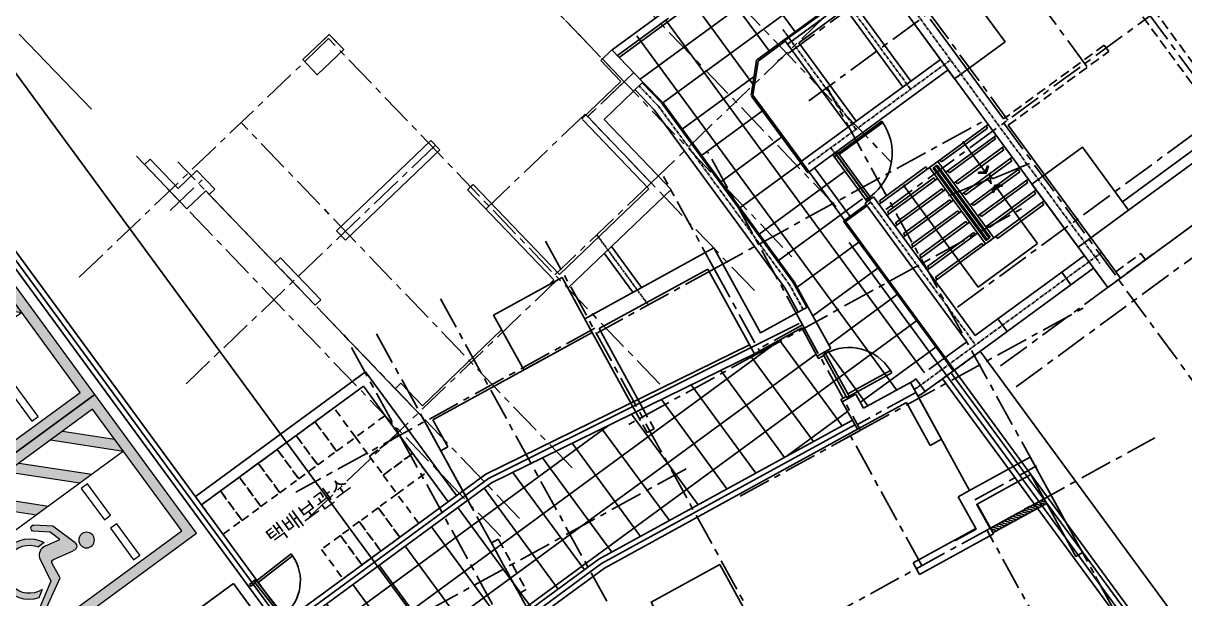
# Model space of a CAD drawing. Header units: millimetres. Extents: x 75184266 to 76346726, y -35077925 to -33679385.
# Drawn here: x 75431298 to 75453588, y -34534952 to -34523899 of the extents above; entities that cross this region are included whole.
import ezdxf
from ezdxf.enums import TextEntityAlignment as Align

# ---------------------------------------------------------------- set-up
doc = ezdxf.new("R2010")
doc.units = ezdxf.units.MM
doc.header["$LTSCALE"] = 50
doc.header["$MEASUREMENT"] = 0
for name, pattern in [('CENTER', [2, 1.25, -0.25, 0.25, -0.25]), ('HIDDEN2', [0.1875, 0.125, -0.0625]), ('XR-지하3층$0$-HID', [2.5, 1.5, -1]), ('XR-지하3층$0$H', [1.3, 0.8, -0.5]), ('XR-지하3층$0$HIDDEN2', [0.1875, 0.125, -0.0625])]:
    doc.linetypes.add(name, pattern=pattern)
for name, color, linetype in [('CEN', 1, 'CENTER'), ('XR-지하3층$0$1712-PL$0$DOOR', 4, 'CONTINUOUS'), ('XR-지하3층$0$1HIDDEN2', 1, 'XR-지하3층$0$HIDDEN2'), ('XR-지하3층$0$5', 5, 'CONTINUOUS'), ('XR-지하3층$0$CON', 2, 'CONTINUOUS'), ('XR-지하3층$0$hat', 8, 'CONTINUOUS'), ('XR-지하3층$0$일반주차', 8, 'CONTINUOUS'), ('XR-지하3층$0$장애인', 11, 'CONTINUOUS')]:
    doc.layers.add(name, color=color, linetype=linetype)
doc.layers.add('건축', color=8, linetype='CONTINUOUS', plot=False)
doc.layers.add('주차유도-레이스웨이', color=1, linetype='CONTINUOUS', lineweight=25)
doc.styles.add('XR-지하3층$0$맑은고딕', font='')
doc.styles.get('XR-지하3층$0$맑은고딕').set_extended_font_data('Malgun Gothic')

# ---------------------------------------------------------------- blocks, each defined once
blk = doc.blocks.new('XR-지하3층$0$1712-PL$0$FSD1000')
at = {"layer": 'XR-지하3층$0$1712-PL$0$DOOR', "color": 9}
for p, q in [((25, -101, 0), (865, -101, 0)), ((40, -146, 0), (850, -146, 0))]:
    blk.add_line(p, q, dxfattribs=at)
at = {"layer": 'XR-지하3층$0$1712-PL$0$DOOR', "elevation": 0}
for points in [[(25, 739), (25, -101), (70, -101), (70, 739)], [(-5, -251), (-5, -101), (25, -101), (25, -146), (40, -146), (40, -251)], [(895, -251), (895, -101), (865, -101), (865, -146), (850, -146), (850, -251)]]:
    blk.add_lwpolyline(points, close=True, dxfattribs=at)
at = {"layer": 'XR-지하3층$0$1712-PL$0$DOOR', "color": 9}
blk.add_arc((25, -101, 0), 840, 360, 86.9291, dxfattribs=at)
blk = doc.blocks.new('XR-지하3층$0$장애인 주차')
at = {"layer": 'XR-지하3층$0$5', "ltscale": 4}
h = blk.add_hatch(color=7, dxfattribs=at)
h.dxf.hatch_style = 1
h.paths.add_polyline_path([(3842, -695), (4402, -695), (4402, -1115), (3842, -1115)])
h.paths.add_polyline_path([(3892, -1065), (4352, -1065), (4352, -745), (3892, -745)], flags=16)
h.paths.add_polyline_path([(3982, -990), (3988, -973), (4011, -981), (4046, -898), (4136, -898), (4137, -881), (4072, -881), (4072, -863), (4138, -863), (4142, -810, -3.72247), (4161, -797), (4152, -916), (4058, -916), (4021, -1003)], flags=0)
h = blk.add_hatch(color=256, dxfattribs=at)
h.dxf.hatch_style = 1
h.paths.add_polyline_path([(4352, -1065), (4352, -745), (3892, -745), (3892, -1065)])
at = {"layer": 'XR-지하3층$0$hat'}
h = blk.add_hatch(color=7, dxfattribs=at)
edge = h.paths.add_edge_path()
edge.add_line((4161, -797), (4152, -916))
edge.add_line((4152, -916), (4058, -916))
edge.add_line((4058, -916), (4021, -1003))
edge.add_line((4021, -1003), (3982, -990))
edge.add_line((3982, -990), (3988, -973))
edge.add_line((3988, -973), (4011, -981))
edge.add_line((4011, -981), (4046, -898))
edge.add_line((4046, -898), (4136, -898))
edge.add_line((4136, -898), (4137, -881))
edge.add_line((4137, -881), (4072, -881))
edge.add_line((4072, -881), (4072, -863))
edge.add_line((4072, -863), (4138, -863))
edge.add_line((4138, -863), (4142, -810))
edge.add_arc((4140, -787), 22.8, -24.8827, 274.9698, ccw=False)
edge = h.paths.add_edge_path()
edge.add_line((4048, -981), (4058, -958))
edge.add_arc((4127, -942), 71.5, 192.8781, 416.1688)
edge.add_line((4167, -882), (4169, -863))
edge.add_arc((4127, -942), 89.2, 206.535, 422.4866, ccw=False)
at = {"layer": 'XR-지하3층$0$장애인', "lineweight": 5, "true_color": 0xffffff}
blk.add_hatch(color=7, dxfattribs=at).paths.add_polyline_path([(2472, 3995), (2472, -1005), (3842, -1005), (3842, -805), (2672, -805), (2672, 3795), (5572, 3795), (5572, -805), (4402, -805), (4402, -1005), (5772, -1005), (5772, 3995)])
h = blk.add_hatch(color=7, dxfattribs=at)
h.paths.add_polyline_path([(5572, 2795), (5572, 3078), (4855, 3795), (4572, 3795)])
h.paths.add_polyline_path([(4572, 3045), (4572, 2762), (5572, 1762), (5572, 2045)])
h.paths.add_polyline_path([(4572, 2012), (4572, 1729), (5572, 729), (5572, 1012)])
h.paths.add_polyline_path([(5572, -304), (5572, -21), (4572, 979), (4572, 696)])
h.paths.add_polyline_path([(4572, -54), (4572, -336), (5041, -805), (5323, -805)])
h = blk.add_hatch(color=7, dxfattribs=at)
h.paths.add_polyline_path([(3763, 2216, -1), (3463, 2216, -1)])
h.paths.add_polyline_path([(3992, 1503, -0.343093), (3870, 1283), (3381, 1194), (3090, 708, -0.931653), (2987, 770), (3330, 1379), (3639, 1415, 0.446048), (3689, 1485), (3600, 1888, -0.596144), (3699, 2009), (4214, 1851), (4443, 1569, -0.883364), (4355, 1493), (4151, 1741), (3925, 1810)])
h.paths.add_polyline_path([(4053, 1393), (4055, 1528, -1.526545), (3257, 820), (3348, 969, 1.638056)])
at = {"layer": 'XR-지하3층$0$1HIDDEN2', "color": 11}
for points in [[(4161, -797), (4152, -916), (4058, -916), (4021, -1003), (3982, -990), (3988, -973), (4011, -981), (4046, -898), (4136, -898), (4137, -881), (4072, -881), (4072, -863), (4138, -863), (4142, -810)], [(4167, -882), (4169, -863)]]:
    blk.add_lwpolyline(points, dxfattribs=at)
for centre, radius, start, end in [((4127, -942), 89.2, 206.535, 62.4866), ((4127, -942), 71.5, 192.8781, 56.1688), ((4140, -787), 22.8, 335.1173, 274.9698)]:
    blk.add_arc(centre, radius, start, end, dxfattribs=at)
at = {"layer": 'XR-지하3층$0$5', "lineweight": 5}
for p, q in [((4572, 3795), (4572, -805)), ((5572, 2795), (4572, 3795)), ((5572, 3078), (4855, 3795)), ((5572, 2045), (4572, 3045)), ((5572, 1762), (4572, 2762)), ((5572, 1012), (4572, 2012)), ((5572, 729), (4572, 1729)), ((5572, -21), (4572, 979)), ((5572, -304), (4572, 696)), ((5323, -805), (4572, -54)), ((5041, -805), (4572, -336))]:
    blk.add_line(p, q, dxfattribs=at)
at = {"layer": 'XR-지하3층$0$5', "ltscale": 4}
for p, q in [((4165, -1005), (4165, -805)), ((4165, -805), (4165, -905))]:
    blk.add_line(p, q, dxfattribs=at)
at = {"layer": 'XR-지하3층$0$5', "lineweight": 5}
for points in [[(3842, -1005), (2472, -1005), (2472, 3995), (5772, 3995), (5772, -1005), (4402, -1005)], [(3842, -805), (2672, -805), (2672, 3795), (5572, 3795), (5572, -805), (4402, -805)]]:
    blk.add_lwpolyline(points, dxfattribs=at)
at = {"layer": 'XR-지하3층$0$5', "ltscale": 4}
for points in [[(3842, -695), (3842, -1115), (4402, -1115), (4402, -695)], [(3892, -745), (3892, -1065), (4352, -1065), (4352, -745)]]:
    blk.add_lwpolyline(points, close=True, dxfattribs=at)
at = {"layer": 'XR-지하3층$0$장애인', "color": 8, "lineweight": 5}
for p, q in [((3699, 2009, 0), (4214, 1851, 0)), ((3689, 1485), (3600, 1888, 0)), ((3925, 1810, 0), (4151, 1741, 0)), ((4214, 1851, 0), (4443, 1569, 0)), ((4151, 1741, 0), (4355, 1493, 0)), ((4055, 1528), (4053, 1393)), ((3348, 969), (3257, 820))]:
    blk.add_line(p, q, dxfattribs=at)
at = {"layer": 'XR-지하3층$0$장애인', "color": 7, "lineweight": 5}
for points in [[(3523, 2720), (2773, 2720), (2773, 2870), (3523, 2870)], [(4473, 2720), (3723, 2720), (3723, 2870), (4473, 2870)]]:
    blk.add_lwpolyline(points, close=True, dxfattribs=at)
at = {"layer": 'XR-지하3층$0$장애인', "color": 8, "lineweight": 5, "extrusion": (0.976964, 0.213404, 0), "elevation": 4221}
blk.add_lwpolyline([(617, 0), (931, 0)], dxfattribs=at)
at = {"layer": 'XR-지하3층$0$장애인', "color": 8, "lineweight": 5}
for points in [[(3094, 715, -1.000002), (2987, 770), (3330, 1379), (3640, 1415)], [(3992, 1503, -0.343093), (3870, 1283), (3381, 1194), (3094, 715)]]:
    blk.add_lwpolyline(points, format="xyb", dxfattribs=at)
blk.add_circle((3613, 2216), 150, dxfattribs=at)
for centre, radius, start, end in [((3682, 1922, 0), 88.4, 79.1143, 202.3185), ((4394, 1537, 0), 58.8, 227.9655, 33.7904), ((3810, 1000), 582, 198.006, 65.0949), ((3809, 1000), 462, 183.8525, 58.2396), ((3632, 1473), 57.7, 276.2786, 12.4353)]:
    blk.add_arc(centre, radius, start, end, dxfattribs=at)
blk = doc.blocks.new('XR-지하3층$0$일반형 주차')
at = {"layer": 'XR-지하3층$0$일반주차'}
for p, q in [((750, 3865), (0, 3865)), ((750, 3735), (750, 3865)), ((0, 3735), (750, 3735))]:
    blk.add_line(p, q, dxfattribs=at)
blk.add_lwpolyline([(2300, 5000), (0, 5000), (0, 0), (2300, 0)], close=True, dxfattribs=at)
for centre in [(238, 3800), (563, 3800)]:
    blk.add_circle(centre, 17.5, dxfattribs=at)
blk = doc.blocks.new('XR-지하3층$0$기둥 0620')
at = {"layer": 'XR-지하3층$0$CON', "ltscale": 0.5}
blk.add_lwpolyline([(-600, 0), (600, 0), (600, 1500), (-600, 1500)], close=True, dxfattribs=at)

msp = doc.modelspace()

# ---------------------------------------------------------------- hatches: boundary and pattern name
at = {"layer": '건축', "ltscale": 100}
h = msp.add_hatch(dxfattribs=at)
h.set_pattern_fill('NET', color=256, scale=5000, angle=36.25067)
h.set_pattern_definition([(306.265, (75446750.14, -34523876.16), (503.93, 369.702), []), (36.265, (75446750.14, -34523876.16), (-369.702, 503.93), [])])
h.paths.add_polyline_path([(75436940.7, -34535177.7), (75440285.6, -34532725.3), (75445329.1, -34530249.8), (75446236.4, -34529751.8), (75446533.2, -34530292.6), (75446796.2, -34530148.3), (75446092.4, -34528865.8), (75443568.6, -34525425), (75442596.1, -34524409.4), (75444031.4, -34523606), (75448225.3, -34520529.9), (75449171.6, -34521820.1), (75445370.2, -34524608.2), (75445265.8, -34525287.3), (75446353.6, -34526770.3), (75446829.4, -34526421.4), (75447472.2, -34527382.3), (75447036.7, -34527701.7), (75448967.8, -34530334.4), (75448379.8, -34530765.7), (75447423.2, -34531290.7), (75447277.4, -34531025), (75447014.4, -34531169.3), (75447208.3, -34531522.7), (75442342.9, -34534192.9), (75438359.7, -34537113.2)])
at = {"layer": '건축', "ltscale": 0.5}
h = msp.add_hatch(dxfattribs=at)
h.set_pattern_fill('ANSI31', color=256, scale=350, angle=-61.24102, style=0)
h.set_pattern_definition([(343.758981953, (68131932.386, 47230668.577), (12.235934756, 42.004099808), [])])
h.paths.add_polyline_path([(75450937.1, -34533120.8), (75450889, -34533033.1), (75449859, -34533598.4), (75449907.1, -34533686.1)])

# ---------------------------------------------------------------- linework, layer by layer
at = {"layer": 'CEN', "ltscale": 10}
for p, q in [((75442238.4, -34520602), (75447957.1, -34526573.8)), ((75449705.4, -34521744.8), (75445765.6, -34524634.5)), ((75442312.8, -34522631.6), (75446982.1, -34527507.5)), ((75450101.7, -34522657), (75446339.2, -34525416.7)), ((75442830.4, -34525022.8), (75441253.5, -34523376)), ((75448682.5, -34523698), (75450193.6, -34525758.2)), ((75437158.3, -34524196.2), (75432373.8, -34528777.9)), ((75443014.6, -34524846.4), (75442129.8, -34525693.6)), ((75442678.2, -34524863.9), (75446057.6, -34528392.8)), ((75442830.4, -34525022.8), (75442129.8, -34525693.6)), ((75443347.1, -34526964.8), (75442081.4, -34525643.1)), ((75442129.8, -34525693.6), (75445357, -34529063.7)), ((75450113, -34525817.3), (75454030.9, -34531158.9)), ((75443347.1, -34526964.8), (75441501.8, -34528731.9)), ((75444557.1, -34528614.5), (75442317.3, -34529843.8)), ((75444557.1, -34528614.5), (75445437.6, -34530218.8)), ((75441570.9, -34528804.2), (75436786.5, -34533385.8)), ((75442269.1, -34529756.1), (75436527.6, -34532907.2)), ((75446254.2, -34529690.7), (75445403.9, -34530157.4)), ((75446254.2, -34529690.7), (75447365.6, -34531715.8)), ((75448427.6, -34530990.4), (75447305.5, -34531606.2)), ((75445055.7, -34532983.6), (75447365.6, -34531715.8)), ((75444019.6, -34532457.1), (75438072, -34535721.3)), ((75450880.6, -34535615.7), (75449790.8, -34533630.1))]:
    msp.add_line(p, q, dxfattribs=at)
at = {"layer": 'CEN'}
for p, q in [((75447688.1, -34522688.8), (75451959.4, -34528512.2)), ((75446364.4, -34526607.4), (75449093.9, -34524605.4)), ((75443488, -34525492.6), (75443115.1, -34525103.2)), ((75446003.6, -34528922.3), (75443488, -34525492.6)), ((75446795.8, -34526291), (75449572.6, -34530076.8)), ((75447561.7, -34527335.2), (75447057.7, -34527704.9)), ((75447057.7, -34527704.9), (75449068.6, -34530446.5)), ((75451991.6, -34528302.5), (75448460.6, -34530892.4)), ((75446263, -34529395), (75446003.6, -34528922.3)), ((75448460.6, -34530892.4), (75448393.9, -34530929))]:
    msp.add_line(p, q, dxfattribs=at)
at = {"layer": 'CEN', "ltscale": 0.5}
msp.add_line((75442308.6, -34527967.9), (75443294.3, -34529311.8), dxfattribs=at)
at = {"layer": 'CEN'}
for points in [[(75445963.9, -34524303), (75449233.7, -34521904.8)], [(75446922.1, -34523250.7), (75448327.8, -34525167.3)], [(75445873.8, -34524019.5), (75447279.6, -34525936.1)]]:
    msp.add_lwpolyline(points, dxfattribs=at)
at = {"layer": 'CEN', "color": 1, "ltscale": 0.5}
msp.add_lwpolyline([(75449233.7, -34521904.8), (75445963.9, -34524303)], dxfattribs=at)
at = {"layer": 'CEN', "ltscale": 10}
for points in [[(75447850.4, -34527476.9), (75455257.5, -34522044)], [(75450158.1, -34522615.6), (75451716.6, -34524740.4)], [(75443347.1, -34526964.8), (75447517.7, -34522971)], [(75441094.6, -34523528.2), (75441253.5, -34523376), (75442830.4, -34525022.8)], [(75452884.7, -34523703.8), (75456841.1, -34529097.8)], [(75449225.5, -34529351.7), (75456632.6, -34523918.8)], [(75443511.7, -34530830.8), (75437158.3, -34524196.2)], [(75450053.5, -34530480.6), (75457694.4, -34524876.2)], [(75457013.4, -34543880.5), (75446718.8, -34525122.8)], [(75450349.2, -34530883.8), (75457869.2, -34525368.1)], [(75441832.4, -34532438.8), (75435479.1, -34525804.3)], [(75442081.4, -34525643.1), (75440178.3, -34527465.5)], [(75444557.1, -34528614.5), (75449685, -34525800.2)], [(75439207.5, -34526242.2), (75434376.1, -34530868.8)], [(75446254.2, -34529690.7), (75444435.1, -34526376.1)], [(75440821.3, -34533407.1), (75434267.4, -34526563.2)], [(75434119.6, -34527493.8), (75434733.9, -34526905.5)], [(75444629.3, -34528746), (75443584.7, -34526842.8)], [(75440460.2, -34533752.9), (75434010, -34527017.3)], [(75445306.1, -34530291), (75450565.4, -34527404.5)], [(75441323, -34528084.1), (75445478, -34535654.9)], [(75439306.7, -34529190.7), (75443216.3, -34536314.4)], [(75447365.6, -34531715.8), (75451643.2, -34529368.2)], [(75438079.4, -34529864.3), (75441989, -34536987.9)], [(75437597.2, -34530128.9), (75441899, -34537967)], [(75445437.6, -34530218.8), (75442913, -34531604.4)], [(75447085.1, -34531869.8), (75447365.6, -34531715.8)], [(75448541.6, -34534315.7), (75447172.8, -34531821.6)], [(75449856.6, -34533594), (75453012, -34531862.3)], [(75449558.3, -34533050.5), (75450741.7, -34532401)], [(75449856.6, -34533594), (75446425.6, -34535477)]]:
    msp.add_lwpolyline(points, dxfattribs=at)
at = {"layer": '건축', "ltscale": 100}
for p, q in [((75423620, -34518346.1, 0), (75436302.8, -34535645.3, 0)), ((75423751.1, -34518355.8, 0), (75436528.2, -34535783.5, 0)), ((75423882.2, -34518365.5, 0), (75436345.9, -34535365.7, 0)), ((75452391.6, -34527326.7), (75463687.1, -34519045.5)), ((75452509.9, -34527487.9), (75463804.7, -34519205.9)), ((75447146.2, -34528110.9), (75457431.8, -34542140.5)), ((75440226.5, -34532644.6, 0), (75446188.3, -34529664.2, 0)), ((75456296.7, -34539246.2), (75449677.1, -34530217.2)), ((75442396.7, -34534277.4, 0), (75447256.4, -34531610.3)), ((75440226.5, -34532644.6, 0), (75436005, -34535739.6, 0)), ((75442396.7, -34534277.4, 0), (75437781, -34537661.5, 0))]:
    msp.add_line(p, q, dxfattribs=at)
at = {"layer": '건축'}
for p, q in [((75445901.8, -34524218.4), (75449171.6, -34521820.1)), ((75445913.6, -34524234.5), (75449183.4, -34521836.2)), ((75446179.2, -34524275.3), (75447074.3, -34523618.8)), ((75448177.3, -34525122.7), (75447074.3, -34523618.8)), ((75448330.5, -34525010.3), (75447227.5, -34523506.5)), ((75448283.9, -34523754.7), (75452110.5, -34528971.8)), ((75437343.6, -34524295.7), (75437170.7, -34524115.1)), ((75445370.2, -34524608.2), (75445901.8, -34524218.4)), ((75445398, -34524625.1), (75445919.6, -34524242.5)), ((75447129, -34525891.5), (75445913.6, -34524234.5)), ((75447282.3, -34525779.2), (75446179.2, -34524275.3)), ((75443190.9, -34525030.6), (75442596.1, -34524409.4)), ((75442766.8, -34525021.4), (75442379.5, -34524616.9)), ((75445370.2, -34524608.2), (75445265.8, -34525287.3)), ((75445398, -34524625.1), (75445297.4, -34525279.5)), ((75446205.8, -34526568.7), (75448899, -34524593.3)), ((75446353.6, -34526770.3), (75449046.8, -34524794.9)), ((75443407.5, -34525560.3), (75443039.3, -34525175.8)), ((75443553.3, -34525437.9), (75443176.5, -34525044.4)), ((75443568.6, -34525425), (75443190.9, -34525030.6)), ((75445273.2, -34525297.3), (75446205.8, -34526568.7)), ((75445297.4, -34525279.5), (75446230, -34526551)), ((75445914.9, -34528978.9), (75443407.5, -34525560.3)), ((75446075.4, -34528876.5), (75443553.3, -34525437.9)), ((75446092.4, -34528865.8), (75443568.6, -34525425)), ((75448848.1, -34526552.9), (75449815.7, -34525843.2)), ((75450199.6, -34525859.3), (75452352.4, -34528794.4)), ((75448918, -34526563.7), (75449805, -34525913.1)), ((75449001.9, -34526762.6), (75449969.5, -34526052.8)), ((75449805, -34525913.1), (75449775.4, -34525872.8)), ((75449958.7, -34526122.7), (75449929.2, -34526082.4)), ((75439121.1, -34526151.9), (75437308.2, -34527887.9)), ((75449071.8, -34526773.3), (75449958.7, -34526122.7)), ((75449155.6, -34526972.2), (75450123.3, -34526262.5)), ((75449342, -34526190.6), (75449773.7, -34526779.3)), ((75450112.5, -34526332.4), (75450082.9, -34526292.1)), ((75433731, -34526509.1), (75433622.7, -34526612.8)), ((75434270.5, -34527072.4), (75433731, -34526509.1)), ((75439294, -34526332.4), (75437481.1, -34528068.4)), ((75447471.1, -34527296.3), (75446850.1, -34526449.6)), ((75447506, -34527245.8), (75446908.7, -34526431.4)), ((75446933.7, -34526394.5), (75446954.4, -34526422.7)), ((75447548.8, -34527233.1), (75446954.4, -34526422.7)), ((75448888.4, -34526523.3), (75448918, -34526563.7)), ((75449225.5, -34526983), (75450112.5, -34526332.4)), ((75449309.4, -34527181.9), (75450277, -34526472.1)), ((75450266.3, -34526542), (75450236.7, -34526501.7)), ((75434977.4, -34527087.7), (75434631.6, -34526726.6)), ((75446205.8, -34526568.7), (75446353.6, -34526770.3)), ((75448686.8, -34526671.2), (75447719.2, -34527380.9)), ((75448616.9, -34526660.4), (75447729.9, -34527311)), ((75448646.5, -34526700.8), (75448616.9, -34526660.4)), ((75448686.8, -34526671.2), (75448848.1, -34526552.9)), ((75448686.8, -34526671.2), (75449763.2, -34528138.8)), ((75448756.7, -34526681.9), (75448837.3, -34526622.8)), ((75448756.7, -34526681.9), (75449774, -34528068.9)), ((75449794.1, -34528054.1), (75448776.9, -34526667.2)), ((75448817.2, -34526637.6), (75449834.5, -34528024.5)), ((75448837.3, -34526622.8), (75449854.6, -34528009.7)), ((75449924.5, -34528020.5), (75448848.1, -34526552.9)), ((75449042.2, -34526733), (75449071.8, -34526773.3)), ((75449379.3, -34527192.6), (75450266.3, -34526542)), ((75449463.2, -34527391.5), (75450430.8, -34526681.8)), ((75449533.1, -34527402.3), (75450420.1, -34526751.7)), ((75449630.8, -34526760.6), (75449754.4, -34526753)), ((75449798.9, -34526637.4), (75449754.4, -34526753)), ((75449773.7, -34526779.3), (75449823.4, -34526644.5)), ((75449823.4, -34526644.5), (75449798.9, -34526637.4)), ((75449900.2, -34526884.6), (75450605.9, -34526590.8)), ((75450420.1, -34526751.7), (75450390.5, -34526711.4)), ((75448840.6, -34526880.8), (75447873, -34527590.6)), ((75448770.7, -34526870.1), (75447883.7, -34527520.7)), ((75448800.3, -34526910.4), (75448770.7, -34526870.1)), ((75448901.1, -34526836.5), (75448880.9, -34526851.3)), ((75448941.4, -34526806.9), (75448961.5, -34526792.1)), ((75449055.4, -34527213.3), (75449815.9, -34526903.7)), ((75449196, -34526942.6), (75449225.5, -34526983)), ((75449617, -34527601.2), (75450584.6, -34526891.4)), ((75449630.2, -34526786.2), (75449630.8, -34526760.6)), ((75449773.7, -34526779.3), (75449630.2, -34526786.2)), ((75449686.8, -34527611.9), (75450573.8, -34526961.3)), ((75449815.9, -34526903.7), (75449872.6, -34526981)), ((75449872.6, -34526981), (75449843.5, -34526807.4)), ((75449843.5, -34526807.4), (75449900.2, -34526884.6)), ((75450573.8, -34526961.3), (75450544.3, -34526921)), ((75434869.1, -34527191.5), (75434977.4, -34527087.7)), ((75439930.3, -34526996.9), (75439821.9, -34527100.7)), ((75441478.4, -34528830.4), (75439821.9, -34527100.7)), ((75443729.9, -34527089.8), (75441749.6, -34528986.1)), ((75448994.4, -34527090.5), (75448026.7, -34527800.2)), ((75448924.5, -34527079.7), (75448037.5, -34527730.3)), ((75448203, -34527026.1), (75449625.4, -34528965.3)), ((75448954, -34527120.1), (75448924.5, -34527079.7)), ((75449054.8, -34527046.1), (75449034.7, -34527060.9)), ((75449095.2, -34527016.6), (75449115.3, -34527001.8)), ((75449349.7, -34527152.3), (75449379.3, -34527192.6)), ((75449770.7, -34527810.8), (75450738.4, -34527101.1)), ((75449840.6, -34527821.6), (75450727.6, -34527171)), ((75449941.7, -34527008.4), (75449892, -34527143.1)), ((75449892, -34527143.1), (75449916.6, -34527150.3)), ((75449916.6, -34527150.3), (75449961, -34527034.6)), ((75449941.7, -34527008.4), (75450085.2, -34527001.4)), ((75449941.7, -34527008.4), (75450764.4, -34528129.9)), ((75450084.7, -34527027), (75449961, -34527034.6)), ((75450085.2, -34527001.4), (75450084.7, -34527027)), ((75450727.6, -34527171), (75450698, -34527130.7)), ((75447472.2, -34527382.3), (75447036.7, -34527701.7)), ((75447489.9, -34527406.5), (75447078.7, -34527708.1)), ((75447451.5, -34527354.1), (75447612.7, -34527235.8)), ((75447451.5, -34527354.1), (75449403.2, -34530015)), ((75449564.5, -34529896.7), (75447612.7, -34527235.8)), ((75449564.5, -34529896.7), (75447612.7, -34527235.8)), ((75447729.9, -34527311), (75447759.5, -34527351.3)), ((75449148.1, -34527300.1), (75448180.5, -34528009.9)), ((75449078.2, -34527289.4), (75448191.3, -34527940)), ((75449107.8, -34527329.7), (75449078.2, -34527289.4)), ((75449208.6, -34527255.8), (75449188.5, -34527270.6)), ((75449248.9, -34527226.2), (75449269.1, -34527211.4)), ((75449402.7, -34527435.9), (75449422.9, -34527421.1)), ((75449503.5, -34527361.9), (75449533.1, -34527402.3)), ((75449924.5, -34528020.5), (75450892.1, -34527310.7)), ((75449994.4, -34528031.2), (75450881.4, -34527380.6)), ((75450881.4, -34527380.6), (75450851.8, -34527340.3)), ((75447883.7, -34527520.7), (75447913.3, -34527561)), ((75449301.9, -34527509.8), (75448334.3, -34528219.5)), ((75449232, -34527499.1), (75448345, -34528149.6)), ((75449261.6, -34527539.4), (75449232, -34527499.1)), ((75449362.4, -34527465.4), (75449342.2, -34527480.2)), ((75449556.5, -34527645.5), (75449576.6, -34527630.7)), ((75449657.3, -34527571.6), (75449686.8, -34527611.9)), ((75447036.7, -34527701.7), (75448967.8, -34530334.4)), ((75447078.7, -34527708.1), (75448992, -34530316.7)), ((75448037.5, -34527730.3), (75448067.1, -34527770.6)), ((75449455.7, -34527719.4), (75448488.1, -34528429.2)), ((75449385.8, -34527708.7), (75448498.8, -34528359.3)), ((75449415.4, -34527749), (75449385.8, -34527708.7)), ((75449516.2, -34527675.1), (75449496, -34527689.9)), ((75449710.3, -34527855.2), (75449730.4, -34527840.4)), ((75449811, -34527781.2), (75449840.6, -34527821.6)), ((75448191.3, -34527940), (75448220.8, -34527980.3)), ((75449609.5, -34527929.1), (75448641.8, -34528638.8)), ((75449539.6, -34527918.4), (75448652.6, -34528568.9)), ((75449569.1, -34527958.7), (75449539.6, -34527918.4)), ((75449669.9, -34527884.7), (75449649.8, -34527899.5)), ((75449924.5, -34528020.5), (75449763.2, -34528138.8)), ((75449854.6, -34528009.7), (75449774, -34528068.9)), ((75449884.2, -34528050), (75449803.6, -34528109.2)), ((75449964.8, -34527990.9), (75449994.4, -34528031.2)), ((75444552.9, -34528211.9), (75442071.9, -34529573.5)), ((75444795.8, -34528654.6), (75444552.9, -34528211.9)), ((75448345, -34528149.6), (75448374.6, -34528189.9)), ((75449763.2, -34528138.8), (75448795.6, -34528848.5)), ((75449693.3, -34528128), (75448806.4, -34528778.6)), ((75449625.4, -34528965.3), (75450764.4, -34528129.9)), ((75449722.9, -34528168.3), (75449693.3, -34528128)), ((75436127.8, -34528505.9), (75436236.2, -34528402.2)), ((75436902.5, -34529314.9), (75436127.8, -34528505.9)), ((75437010.8, -34529211.1), (75436236.2, -34528402.2)), ((75448498.8, -34528359.3), (75448528.4, -34528399.6)), ((75451661, -34528359), (75451225.6, -34528678.4)), ((75451225.6, -34528678.4), (75451661, -34528359)), ((75444434.2, -34528619.2), (75442347.8, -34529764.3)), ((75448652.6, -34528568.9), (75448682.2, -34528609.3)), ((75451225.6, -34528678.4), (75451403, -34528920.3)), ((75451403, -34528920.3), (75451838.4, -34528600.9)), ((75441478.4, -34528830.4), (75441375.3, -34528929.2)), ((75446171, -34529445.5), (75445914.9, -34528978.9)), ((75446337.6, -34529354.1), (75446075.4, -34528876.5)), ((75446355.1, -34529344.5), (75446092.4, -34528865.8)), ((75448806.4, -34528778.6), (75448835.9, -34528818.9)), ((75452110.5, -34528971.8), (75452352.4, -34528794.4)), ((75437010.8, -34529211.1), (75436902.5, -34529314.9)), ((75446355.1, -34529344.5), (75446796.2, -34530148.3)), ((75449999.9, -34529577.4), (75449564.5, -34529896.7)), ((75449564.5, -34529896.7), (75449999.9, -34529577.4)), ((75449999.9, -34529577.4), (75450177.3, -34529819.3)), ((75440478.6, -34529787.9), (75438957.8, -34531244.2)), ((75442216.3, -34529836.5), (75439156.8, -34531515.6)), ((75442216.3, -34529836.5), (75443055.6, -34531365.7)), ((75442347.8, -34529764.3), (75443190.4, -34531299.6)), ((75446236.4, -34529751.8), (75446533.2, -34530292.6)), ((75448854.9, -34530789.2), (75450177.3, -34529819.3)), ((75449403.2, -34530015), (75448677.5, -34530547.3)), ((75448967.8, -34530334.4), (75449145.2, -34530576.3)), ((75448967.8, -34530334.4, -0.1), (75449145.2, -34530576.3, -0.1)), ((75448379.8, -34530765.7), (75448321.8, -34530797.5)), ((75448427.5, -34530730.7), (75448379.8, -34530765.7)), ((75448427.5, -34530730.7), (75448605, -34530972.6)), ((75448427.5, -34530730.7, 0.1), (75448605, -34530972.6, 0.1)), ((75438546.2, -34530814.5), (75438437.9, -34530918.3)), ((75438953.1, -34531456.2), (75438437.9, -34530918.3)), ((75438957.8, -34531244.2), (75438546.2, -34530814.5)), ((75448321.8, -34530797.5), (75447423.2, -34531290.7)), ((75448541.4, -34531019.2), (75448605, -34530972.6)), ((75447014.4, -34531169.3), (75447304.5, -34531698)), ((75447277.4, -34531025), (75447423.2, -34531290.7)), ((75448246.9, -34531180.8), (75447304.5, -34531698)), ((75448701.6, -34532009.2), (75448246.9, -34531180.8)), ((75448466.1, -34531060.5), (75448541.4, -34531019.2)), ((75443055.6, -34531365.7), (75443190.4, -34531299.6)), ((75438953.1, -34531456.2), (75439311.5, -34532109.4)), ((75439156.8, -34531515.6), (75439443, -34532037.2)), ((75439443, -34532037.2), (75439311.5, -34532109.4)), ((75448920.8, -34531888.9), (75448701.6, -34532009.2)), ((75451626.7, -34534065.5), (75450621.2, -34532233.3)), ((75449577.3, -34533604.7), (75449240.5, -34532991.1)), ((75451495.2, -34534137.7), (75451626.7, -34534065.5)), ((75451495.2, -34534137.7), (75451626.7, -34534065.5))]:
    msp.add_line(p, q, dxfattribs=at)
at = {"layer": '건축', "ltscale": 0.5}
for p, q in [((75443913.2, -34523444.7), (75442596.6, -34524409.9)), ((75444031.4, -34523606), (75442736.1, -34524555.6)), ((75449999.9, -34529577.4), (75451225.6, -34528678.4)), ((75450177.3, -34529819.3), (75451403, -34528920.3)), ((75440177.9, -34532556.2, 0), (75445232.9, -34530074.5, 0)), ((75440285.6, -34532725.3, 0), (75445329.1, -34530249.8)), ((75437867.9, -34530592, 0), (75434601.6, -34532986.6, 0)), ((75437867.9, -34530592, 0), (75439612.1, -34532971.1, 0)), ((75448940, -34530726.8), (75457232.9, -34542038.3)), ((75449101.3, -34530608.5), (75457394.2, -34541920.1)), ((75437824.8, -34530871.5, 0), (75434719.9, -34533147.9, 0)), ((75437824.8, -34530871.5, 0), (75439450.8, -34533089.3, 0)), ((75442342.9, -34534192.9, 0), (75447208.3, -34531522.7)), ((75442450.6, -34534362), (75447304.5, -34531698)), ((75440285.6, -34532725.3, 0), (75436302.8, -34535645.3, 0)), ((75440177.9, -34532556.2, 0), (75436345.9, -34535365.7, 0)), ((75442342.9, -34534192.9, 0), (75437721.9, -34537580.8, 0)), ((75442450.6, -34534362, 0), (75438001.4, -34537623.8, 0))]:
    msp.add_line(p, q, dxfattribs=at)
at = {"layer": '건축', "linetype": 'HIDDEN2', "ltscale": 30}
for p, q in [((75452985.5, -34523629.9), (75454470, -34525653.8)), ((75452783.9, -34523777.7), (75454268.4, -34525801.7)), ((75450199.6, -34525859.3), (75452130.8, -34524442.8)), ((75452042.1, -34524321.8), (75452130.8, -34524442.8)), ((75452263.7, -34528673.4), (75452743.5, -34528321.5)), ((75452352.4, -34528794.4), (75452832.2, -34528442.5)), ((75452743.5, -34528321.5), (75452832.2, -34528442.5)), ((75443055.6, -34531365.7), (75443272.4, -34531760.7)), ((75443190.4, -34531299.6), (75443403.9, -34531688.6)), ((75443403.9, -34531688.6), (75443272.4, -34531760.7)), ((75440414.9, -34533808), (75440283.4, -34533880.2)), ((75440283.4, -34533880.2), (75440815.1, -34534848.9)), ((75440414.9, -34533808), (75440946.6, -34534776.7)), ((75440946.6, -34534776.7), (75440815.1, -34534848.9))]:
    msp.add_line(p, q, dxfattribs=at)
at = {"layer": '건축', "ltscale": 10}
for p, q in [((75447772.3, -34525779.4), (75446933.7, -34526394.5)), ((75446954.4, -34526422.7), (75447792.5, -34525808)), ((75446915.9, -34526370.3), (75446835.3, -34526429.4)), ((75446835.3, -34526429.4), (75446850.1, -34526449.6)), ((75446850.1, -34526449.6), (75446886.1, -34526448)), ((75446886.1, -34526448), (75446908.7, -34526431.4)), ((75446899.8, -34526419.3), (75446933.7, -34526394.5)), ((75446908.7, -34526431.4), (75446899.8, -34526419.3)), ((75446933.7, -34526394.5), (75446915.9, -34526370.3)), ((75447471.1, -34527296.3), (75447483.4, -34527262.4)), ((75447485.9, -34527316.4), (75447471.1, -34527296.3)), ((75447483.4, -34527262.4), (75447506, -34527245.8)), ((75447566.5, -34527257.3), (75447485.9, -34527316.4)), ((75447506, -34527245.8), (75447514.9, -34527257.9)), ((75447514.9, -34527257.9), (75447548.8, -34527233.1)), ((75447548.8, -34527233.1), (75447566.5, -34527257.3))]:
    msp.add_line(p, q, dxfattribs=at)
at = {"layer": '건축', "ltscale": 3}
msp.add_line((75449459.6, -34532870.8), (75449459.6, -34532870.8), dxfattribs=at)
msp.add_line((75449459.6, -34532870.8), (75449459.6, -34532870.8), dxfattribs=at)
at = {"layer": '건축'}
for points in [[(75405276.9, -34489566.3), (75448341.7, -34548305.9), (75437440.5, -34556298), (75442666.2, -34563425.7), (75410966.7, -34586666.1), (75425132.9, -34605988.5), (75479241.4, -34566318.9), (75534889.6, -34642222)], [(75450110.8, -34525738.3), (75448703.2, -34523819.2)], [(75442596.1, -34524409.4), (75442379.5, -34524616.9)], [(75442019.3, -34525737.2), (75442766.8, -34525021.4)], [(75442443.4, -34525746.4), (75443190.9, -34525030.6)], [(75443305.7, -34527080.6), (75442029.6, -34525748.1)], [(75443729.9, -34527089.8), (75442443.4, -34525746.4)], [(75439121.1, -34526151.9), (75439294, -34526332.4)], [(75433622.7, -34526612.8), (75434438.8, -34527465.1)], [(75434799.9, -34527119.2), (75434438.8, -34527465.1)], [(75434869.1, -34527191.5), (75434799.9, -34527119.2)], [(75439915.8, -34527010.7), (75439821.9, -34527100.7)], [(75439930.3, -34526996.9), (75441586.7, -34528726.7)], [(75441586.7, -34528726.7), (75443305.7, -34527080.6)], [(75444552.9, -34528211.9), (75445447.8, -34529842.5), (75446355.1, -34529344.5)], [(75444434.2, -34528619.2), (75445329.1, -34530249.8), (75446236.4, -34529751.8)], [(75446533.2, -34530292.6), (75446796.2, -34530148.3)], [(75448920.8, -34531888.9), (75448321.8, -34530797.5)], [(75447014.4, -34531169.3), (75447277.4, -34531025)], [(75449459.6, -34532870.8), (75450621.2, -34532233.3)], [(75449604, -34533133.8), (75450634, -34532568.5)], [(75451495.2, -34534137.7), (75450634, -34532568.5)], [(75449459.6, -34532870.8), (75449459.6, -34532870.8), (75449240.5, -34532991.1)], [(75448496.5, -34534483), (75449916.7, -34533703.6), (75449859, -34533598.4)], [(75448376.2, -34534263.9), (75449182.8, -34533821.2)], [(75448496.5, -34534483), (75448376.2, -34534263.9)]]:
    msp.add_lwpolyline(points, dxfattribs=at)
at = {"layer": '건축', "linetype": 'XR-지하3층$0$H', "ltscale": 50}
for points in [[(75428974.9, -34521759.3), (75434438.8, -34527465.1), (75434799.9, -34527119.2), (75438953.1, -34531456.2), (75441794.2, -34536632.9)], [(75454402.8, -34539123.8), (75450621.2, -34532233.3), (75449459.6, -34532870.8), (75448466.1, -34531060.5), (75448541.4, -34531019.2), (75451838.4, -34528600.9), (75452110.5, -34528971.8), (75457033.3, -34525361.1)]]:
    msp.add_lwpolyline(points, dxfattribs=at)
at = {"layer": '건축'}
for points in [[(75437447.3, -34524404), (75436941.7, -34524888.2), (75436665.1, -34524599.3), (75437170.7, -34524115.1)], [(75440901.3, -34530558.1), (75440324, -34529506.2), (75441638.9, -34528784.5), (75442216.3, -34529836.5)], [(75449595.2, -34533138.6), (75449604, -34533133.8), (75449859, -34533598.4), (75449850.2, -34533603.2)], [(75449187.6, -34533830), (75449182.8, -34533821.2), (75449577.3, -34533604.7), (75449582.1, -34533613.5)], [(75443925.2, -34536067.9), (75443347.8, -34535015.9), (75444662.8, -34534294.2), (75445240.2, -34535346.2)]]:
    msp.add_lwpolyline(points, close=True, dxfattribs=at)
at = {"layer": '건축', "ltscale": 0.5}
for points in [[(75436975.7, -34524301.9), (75437170.7, -34524115.1)], [(75434270.5, -34527072.4), (75434631.6, -34526726.6)], [(75437308.2, -34527887.9), (75437481.1, -34528068.4)], [(75449859, -34533598.4), (75449850.2, -34533603.2), (75449595.2, -34533138.6), (75449604, -34533133.8)], [(75449182.8, -34533821.2), (75449187.6, -34533830), (75449582.1, -34533613.5), (75449577.3, -34533604.7)]]:
    msp.add_lwpolyline(points, dxfattribs=at)
at = {"layer": '건축', "linetype": 'HIDDEN2', "ltscale": 30}
for points in [[(75452042.1, -34524321.8), (75450110.8, -34525738.3)], [(75452053.9, -34524338), (75452130.8, -34524442.8)]]:
    msp.add_lwpolyline(points, dxfattribs=at)
at = {"layer": '건축', "ltscale": 3}
for points in [[(75442585.9, -34528185.3), (75443164.3, -34528973.9)], [(75442447.4, -34528317.8), (75442996.3, -34529066.2)], [(75449859, -34533598.4), (75450889, -34533033.1)], [(75449907.1, -34533686.1), (75450937.1, -34533120.8)]]:
    msp.add_lwpolyline(points, dxfattribs=at)
at = {"layer": '건축', "linetype": 'XR-지하3층$0$-HID', "ltscale": 2, "elevation": 0}
for points in [[(75437674.2, -34531849.9), (75437260.3, -34531285.4), (75436897.4, -34531551.5), (75437311.3, -34532116)], [(75437940.3, -34532212.9), (75438504.8, -34531799), (75438238.7, -34531436.1), (75437674.2, -34531849.9)], [(75437311.3, -34532116), (75436897.4, -34531551.5), (75436534.5, -34531817.6), (75436948.4, -34532382.1)], [(75436948.4, -34532382.1), (75436534.5, -34531817.6), (75436171.6, -34532083.6), (75436585.4, -34532648.2)], [(75438206.3, -34532575.8), (75438770.9, -34532161.9), (75438504.8, -34531799), (75437940.3, -34532212.9)], [(75436585.4, -34532648.2), (75436171.6, -34532083.6), (75435808.6, -34532349.7), (75436222.5, -34532914.2)], [(75438472.4, -34532938.7), (75439036.9, -34532524.8), (75438770.9, -34532161.9), (75438206.3, -34532575.8)], [(75436222.5, -34532914.2), (75435808.6, -34532349.7), (75435445.7, -34532615.8), (75435859.6, -34533180.3)], [(75435859.6, -34533180.3), (75435445.7, -34532615.8), (75435082.8, -34532881.8), (75435496.7, -34533446.4)], [(75435496.7, -34533446.4), (75435082.8, -34532881.8), (75434719.9, -34533147.9), (75435133.8, -34533712.4)], [(75438886.3, -34533503.2), (75438472.4, -34532938.7), (75438109.5, -34533204.8), (75438523.4, -34533769.3)], [(75438523.4, -34533769.3), (75438109.5, -34533204.8), (75437746.6, -34533470.8), (75438160.5, -34534035.4)], [(75438160.5, -34534035.4), (75437746.6, -34533470.8), (75437383.7, -34533736.9), (75437797.5, -34534301.4)], [(75437797.5, -34534301.4), (75437383.7, -34533736.9), (75437020.7, -34534003), (75437434.6, -34534567.5)]]:
    msp.add_lwpolyline(points, close=True, dxfattribs=at)
at = {"layer": '건축', "ltscale": 10}
msp.add_arc((75446933.7, -34526394.5), 1040, 306.25898, 36.25898, dxfattribs=at)
at = {"layer": '건축'}
for centre, start, end in [((75449342, -34526190.6), 36.25898, 216.25898), ((75449342, -34526190.6), 216.25898, 36.25898), ((75448203, -34527026.1), 36.25898, 216.25898), ((75448203, -34527026.1), 216.25898, 36.25898)]:
    msp.add_arc(centre, 15, start, end, dxfattribs=at)
at = {"layer": '주차유도-레이스웨이', "ltscale": 0.5}
msp.add_line((75445297.4, -34525279.5), (75459166.9, -34544202.6), dxfattribs=at)

# ---------------------------------------------------------------- block references
at = {"layer": '건축', "extrusion": (0, 0, -1), "zscale": -1, "rotation": 323.7524249039637}
for p in [(-75449654.6, -34524609.6), (-75452026, -34527842.7)]:
    msp.add_blockref('XR-지하3층$0$기둥 0620', p, dxfattribs=at)
at = {"layer": '건축', "xscale": -1}
for name, p, rotation in [('XR-지하3층$0$장애인 주차', (75430911, -34535386.3), 306.2469345521214), ('XR-지하3층$0$장애인 주차', (75432862.2, -34538047.7), 306.2469345521214), ('XR-지하3층$0$일반형 주차', (75432659.4, -34539471), 306.2469343039791)]:
    msp.add_blockref(name, p, dxfattribs=dict(at, rotation=rotation))
at = {"layer": '건축', "xscale": -1.111164041924104, "yscale": 1.111164040863514, "zscale": 1.111164041234692, "rotation": 298.7589783092563}
msp.add_blockref('XR-지하3층$0$1712-PL$0$FSD1000', (75447256.5, -34531030.1, 0), dxfattribs=at)
at = {"layer": '건축', "rotation": 307.9329043565644}
msp.add_blockref('XR-지하3층$0$1712-PL$0$FSD1000', (75435840.5, -34534525, 0), dxfattribs=at)

# ---------------------------------------------------------------- texts
at = {"layer": '건축', "style": 'XR-지하3층$0$맑은고딕'}
msp.add_text('택배보관소', height=300, rotation=36.24693, dxfattribs=at).set_placement((75436767, -34533261.5, 0), align=Align.MIDDLE_CENTER)

doc.saveas('drawing.dxf')
